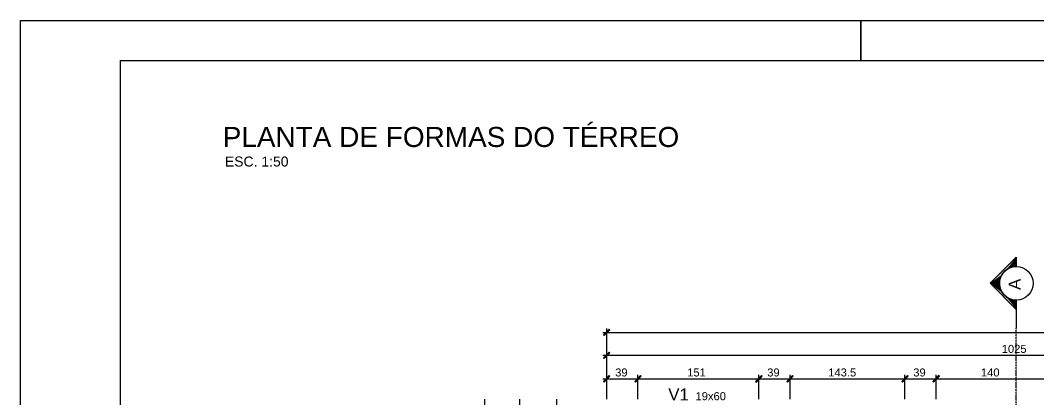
# Model space of a CAD drawing. Extents: x -1789 to 4156, y -3064 to 1391.
# Drawn here: x -1789 to -516, y 918 to 1391 of the extents above; entities that cross this region are included whole.
import ezdxf

# ---------------------------------------------------------------- set-up
doc = ezdxf.new("R2010")
doc.units = 0
doc.linetypes.add('ESTILO_TQS_0003', pattern=[0.92, 0.3, -0.15, 0.02, -0.15, 0.3])
for name, color, linetype in [('1', 1, 'CONTINUOUS'), ('2', 2, 'CONTINUOUS'), ('4', 4, 'CONTINUOUS'), ('5', 5, 'CONTINUOUS'), ('7', 7, 'CONTINUOUS'), ('8', 8, 'CONTINUOUS')]:
    doc.layers.add(name, color=color, linetype=linetype)
doc.styles.add('TQS_ARIAL', font='arial.ttf')

msp = doc.modelspace()

# ---------------------------------------------------------------- linework, layer by layer
at = {"layer": '1', "linetype": 'Continuous'}
for p, q in [((-1055.9964, 978.10125), (-1055.9964, 1006.7397)), ((-1060.9964, 1001.7397), (1153.0036, 1001.7397)), ((-1060.9964, 973.10125), (-25.9964, 973.10125)), ((-1055.9964, 948.6892), (-1055.9964, 978.10125)), ((-1060.9964, 943.6892), (-1011.9964, 943.6892)), ((-1055.9964, 918.2804), (-1055.9964, 948.6892)), ((-1021.9964, 943.6892), (-860.9964, 943.6892)), ((-1016.9964, 918.2804), (-1016.9964, 948.6892)), ((-1016.9964, 918.2804), (-1016.9964, 948.6892)), ((-870.9964, 943.6892), (-821.9964, 943.6892)), ((-865.9964, 918.2804), (-865.9964, 948.6892)), ((-865.9964, 918.2804), (-865.9964, 948.6892)), ((-831.9964, 943.6892), (-678.4964, 943.6892)), ((-826.9964, 918.2804), (-826.9964, 948.6892)), ((-826.9964, 918.2804), (-826.9964, 948.6892)), ((-688.4964, 943.6892), (-639.4964, 943.6892)), ((-683.4964, 918.2804), (-683.4964, 948.6892)), ((-683.4964, 918.2804), (-683.4964, 948.6892)), ((-649.4964, 943.6892), (-499.4964, 943.6892)), ((-644.4964, 918.2804), (-644.4964, 948.6892)), ((-644.4964, 918.2804), (-644.4964, 948.6892)), ((-1208.4617, -1217.7196), (-1208.4617, 918.2804)), ((-1165.12285, 918.2804), (-1165.12285, -295.2196)), ((-1118.50245, 879.2804), (-1118.50245, 918.2804))]:
    msp.add_line(p, q, dxfattribs=at)
for points in [[(-1788.6791, 1391.0115), (-738.6791, 1391.0115), (-738.6791, 1341.0115), (-738.6791, 1391.0115), (-468.6791, 1391.0115), (-468.6791, 1341.0115), (-468.6791, 1391.0115), (456.3209, 1391.0115), (456.3209, 1341.0115), (456.3209, 1391.0115), (1381.3209, 1391.0115), (1381.3209, 1341.0115), (1381.3209, 1391.0115), (2306.3209, 1391.0115)], [(2306.3209, -3063.9885), (1381.3209, -3063.9885), (1381.3209, -3013.9885), (1381.3209, -3063.9885), (456.3209, -3063.9885), (456.3209, -3013.9885), (456.3209, -3063.9885), (-468.6791, -3063.9885), (-468.6791, -3013.9885), (-468.6791, -3063.9885), (-738.6791, -3063.9885), (-738.6791, -3013.9885), (-738.6791, -3063.9885), (-1788.6791, -3063.9885), (-1788.6791, -1578.9885), (-1663.6791, -1578.9885), (-1788.6791, -1578.9885), (-1788.6791, -93.9885), (-1663.6791, -93.9885), (-1788.6791, -93.9885), (-1788.6791, 1391.0115)], [(-544.2452, 1030.4046), (-577.04795, 1062.936), (-544.2452, 1095.46745), (-544.2452, 1083.9347), (-545.87055, 1083.8717), (-547.70075, 1083.6484), (-549.6648, 1083.22325), (-551.62355, 1082.5957), (-553.38915, 1081.83925), (-555.139, 1080.88785), (-556.61605, 1079.9038), (-558.08585, 1078.7278), (-559.3631, 1077.5097), (-560.93785, 1075.6757), (-562.35765, 1073.56065), (-563.1897, 1071.99415), (-564.0238, 1069.9894), (-564.68055, 1067.76715), (-565.1156, 1065.25345), (-565.24285, 1063.141), (-565.1862, 1061.3812), (-564.8612, 1058.94565), (-564.35275, 1056.88375), (-563.5332, 1054.6344), (-562.5797, 1052.69935), (-561.46875, 1050.9238), (-560.229, 1049.3176), (-558.67185, 1047.67775), (-556.72295, 1046.0467), (-554.8437, 1044.8083), (-552.76485, 1043.74335), (-550.79085, 1042.98365), (-549.0865, 1042.5031), (-547.30725, 1042.1618), (-545.50735, 1041.97535), (-544.2452, 1041.93735), (-544.2452, 1030.4046)], [(-1059.09055, 997.76165), (-1051.94525, 1004.90695), (-1052.82915, 1005.7908), (-1059.97445, 998.64555), (-1059.09055, 997.76165)], [(-1059.09055, 969.1232), (-1051.94525, 976.2685), (-1052.82915, 977.15235), (-1059.97445, 970.0071), (-1059.09055, 969.1232)], [(-1059.09055, 939.7112), (-1051.94525, 946.85645), (-1052.82915, 947.74035), (-1059.97445, 940.59505), (-1059.09055, 939.7112)], [(-1020.09055, 939.7112), (-1012.94525, 946.85645), (-1013.82915, 947.74035), (-1020.97445, 940.59505), (-1020.09055, 939.7112)], [(-1020.09055, 939.7112), (-1012.94525, 946.85645), (-1013.82915, 947.74035), (-1020.97445, 940.59505), (-1020.09055, 939.7112)], [(-869.09055, 939.7112), (-861.94525, 946.85645), (-862.82915, 947.74035), (-869.97445, 940.59505), (-869.09055, 939.7112)], [(-869.09055, 939.7112), (-861.94525, 946.85645), (-862.82915, 947.74035), (-869.97445, 940.59505), (-869.09055, 939.7112)], [(-830.09055, 939.7112), (-822.94525, 946.85645), (-823.82915, 947.74035), (-830.97445, 940.59505), (-830.09055, 939.7112)], [(-830.09055, 939.7112), (-822.94525, 946.85645), (-823.82915, 947.74035), (-830.97445, 940.59505), (-830.09055, 939.7112)], [(-686.59055, 939.7112), (-679.44525, 946.85645), (-680.32915, 947.74035), (-687.47445, 940.59505), (-686.59055, 939.7112)], [(-686.59055, 939.7112), (-679.44525, 946.85645), (-680.32915, 947.74035), (-687.47445, 940.59505), (-686.59055, 939.7112)], [(-647.59055, 939.7112), (-640.44525, 946.85645), (-641.32915, 947.74035), (-648.47445, 940.59505), (-647.59055, 939.7112)], [(-647.59055, 939.7112), (-640.44525, 946.85645), (-641.32915, 947.74035), (-648.47445, 940.59505), (-647.59055, 939.7112)]]:
    msp.add_lwpolyline(points, dxfattribs=at)
for points in [[(-577.04795, 1062.936), (-544.2452, 1095.46745), (-560.93785, 1075.6757)], [(-544.2452, 1095.46745), (-559.3631, 1077.5097), (-560.93785, 1075.6757)], [(-544.2452, 1095.46745), (-558.08585, 1078.7278), (-559.3631, 1077.5097)], [(-544.2452, 1095.46745), (-556.61605, 1079.9038), (-558.08585, 1078.7278)], [(-544.2452, 1095.46745), (-555.139, 1080.88785), (-556.61605, 1079.9038)], [(-544.2452, 1095.46745), (-553.38915, 1081.83925), (-555.139, 1080.88785)], [(-544.2452, 1095.46745), (-551.62355, 1082.5957), (-553.38915, 1081.83925)], [(-544.2452, 1095.46745), (-549.6648, 1083.22325), (-551.62355, 1082.5957)], [(-544.2452, 1095.46745), (-547.70075, 1083.6484), (-549.6648, 1083.22325)], [(-544.2452, 1095.46745), (-545.87055, 1083.8717), (-547.70075, 1083.6484)], [(-544.2452, 1095.46745), (-544.2452, 1083.9347), (-545.87055, 1083.8717)], [(-577.04795, 1062.936), (-560.93785, 1075.6757), (-562.35765, 1073.56065)], [(-577.04795, 1062.936), (-562.35765, 1073.56065), (-563.1897, 1071.99415)], [(-577.04795, 1062.936), (-563.1897, 1071.99415), (-564.0238, 1069.9894)], [(-577.04795, 1062.936), (-564.0238, 1069.9894), (-564.68055, 1067.76715)], [(-577.04795, 1062.936), (-564.68055, 1067.76715), (-565.1156, 1065.25345)], [(-577.04795, 1062.936), (-565.1156, 1065.25345), (-565.24285, 1063.141)], [(-577.04795, 1062.936), (-565.24285, 1063.141), (-565.1862, 1061.3812)], [(-544.2452, 1030.4046), (-577.04795, 1062.936), (-560.229, 1049.3176)], [(-577.04795, 1062.936), (-565.1862, 1061.3812), (-564.8612, 1058.94565)], [(-577.04795, 1062.936), (-564.8612, 1058.94565), (-564.35275, 1056.88375)], [(-577.04795, 1062.936), (-564.35275, 1056.88375), (-563.5332, 1054.6344)], [(-577.04795, 1062.936), (-563.5332, 1054.6344), (-562.5797, 1052.69935)], [(-577.04795, 1062.936), (-562.5797, 1052.69935), (-561.46875, 1050.9238)], [(-577.04795, 1062.936), (-561.46875, 1050.9238), (-560.229, 1049.3176)], [(-544.2452, 1030.4046), (-560.229, 1049.3176), (-558.67185, 1047.67775)], [(-544.2452, 1030.4046), (-558.67185, 1047.67775), (-556.72295, 1046.0467)], [(-544.2452, 1030.4046), (-556.72295, 1046.0467), (-554.8437, 1044.8083)], [(-544.2452, 1030.4046), (-554.8437, 1044.8083), (-552.76485, 1043.74335)], [(-544.2452, 1030.4046), (-552.76485, 1043.74335), (-550.79085, 1042.98365)], [(-544.2452, 1030.4046), (-550.79085, 1042.98365), (-549.0865, 1042.5031)], [(-544.2452, 1030.4046), (-549.0865, 1042.5031), (-547.30725, 1042.1618)], [(-544.2452, 1030.4046), (-547.30725, 1042.1618), (-545.50735, 1041.97535)], [(-544.2452, 1030.4046), (-545.50735, 1041.97535), (-544.2452, 1041.93735)], [(-1059.09055, 997.76165), (-1052.82915, 1005.7908), (-1059.97445, 998.64555)], [(-1059.09055, 997.76165), (-1051.94525, 1004.90695), (-1052.82915, 1005.7908)], [(-1059.09055, 997.76165), (-1059.97445, 998.64555), (-1059.09055, 997.76165)], [(-1059.09055, 969.1232), (-1052.82915, 977.15235), (-1059.97445, 970.0071)], [(-1059.09055, 969.1232), (-1059.97445, 970.0071), (-1059.09055, 969.1232)], [(-1059.09055, 969.1232), (-1051.94525, 976.2685), (-1052.82915, 977.15235)], [(-1059.09055, 939.7112), (-1052.82915, 947.74035), (-1059.97445, 940.59505)], [(-1059.09055, 939.7112), (-1051.94525, 946.85645), (-1052.82915, 947.74035)], [(-1020.09055, 939.7112), (-1013.82915, 947.74035), (-1020.97445, 940.59505)], [(-1020.09055, 939.7112), (-1013.82915, 947.74035), (-1020.97445, 940.59505)], [(-1020.09055, 939.7112), (-1012.94525, 946.85645), (-1013.82915, 947.74035)], [(-1020.09055, 939.7112), (-1012.94525, 946.85645), (-1013.82915, 947.74035)], [(-869.09055, 939.7112), (-862.82915, 947.74035), (-869.97445, 940.59505)], [(-869.09055, 939.7112), (-862.82915, 947.74035), (-869.97445, 940.59505)], [(-869.09055, 939.7112), (-861.94525, 946.85645), (-862.82915, 947.74035)], [(-869.09055, 939.7112), (-861.94525, 946.85645), (-862.82915, 947.74035)], [(-830.09055, 939.7112), (-823.82915, 947.74035), (-830.97445, 940.59505)], [(-830.09055, 939.7112), (-823.82915, 947.74035), (-830.97445, 940.59505)], [(-830.09055, 939.7112), (-822.94525, 946.85645), (-823.82915, 947.74035)], [(-830.09055, 939.7112), (-822.94525, 946.85645), (-823.82915, 947.74035)], [(-686.59055, 939.7112), (-680.32915, 947.74035), (-687.47445, 940.59505)], [(-686.59055, 939.7112), (-680.32915, 947.74035), (-687.47445, 940.59505)], [(-686.59055, 939.7112), (-679.44525, 946.85645), (-680.32915, 947.74035)], [(-686.59055, 939.7112), (-679.44525, 946.85645), (-680.32915, 947.74035)], [(-647.59055, 939.7112), (-641.32915, 947.74035), (-648.47445, 940.59505)], [(-647.59055, 939.7112), (-641.32915, 947.74035), (-648.47445, 940.59505)], [(-647.59055, 939.7112), (-640.44525, 946.85645), (-641.32915, 947.74035)], [(-647.59055, 939.7112), (-640.44525, 946.85645), (-641.32915, 947.74035)], [(-1059.09055, 939.7112), (-1059.97445, 940.59505), (-1059.09055, 939.7112)], [(-1020.09055, 939.7112), (-1020.97445, 940.59505), (-1020.09055, 939.7112)], [(-1020.09055, 939.7112), (-1020.97445, 940.59505), (-1020.09055, 939.7112)], [(-869.09055, 939.7112), (-869.97445, 940.59505), (-869.09055, 939.7112)], [(-869.09055, 939.7112), (-869.97445, 940.59505), (-869.09055, 939.7112)], [(-830.09055, 939.7112), (-830.97445, 940.59505), (-830.09055, 939.7112)], [(-830.09055, 939.7112), (-830.97445, 940.59505), (-830.09055, 939.7112)], [(-686.59055, 939.7112), (-687.47445, 940.59505), (-686.59055, 939.7112)], [(-686.59055, 939.7112), (-687.47445, 940.59505), (-686.59055, 939.7112)], [(-647.59055, 939.7112), (-648.47445, 940.59505), (-647.59055, 939.7112)], [(-647.59055, 939.7112), (-648.47445, 940.59505), (-647.59055, 939.7112)]]:
    msp.add_solid(points, dxfattribs=at)
at = {"layer": '2', "linetype": 'Continuous'}
for p, q in [((-577.04795, 1062.936), (-544.2452, 1095.46745)), ((-544.2452, 1095.46745), (-544.2452, 1083.9347)), ((-544.2452, 1030.4046), (-577.04795, 1062.936)), ((-544.2452, 1041.93735), (-544.2452, 1006.88655)), ((-1055.9964, 973.10125), (-1055.9964, 973.10125)), ((-1055.9964, 943.6892), (-1055.9964, 943.6892))]:
    msp.add_line(p, q, dxfattribs=at)
msp.add_circle((-544.2452, 1062.936), 20.99865, dxfattribs=at)
at = {"layer": '7', "linetype": 'Continuous'}
msp.add_lwpolyline([(-1663.6791, 1341.0115), (4106.3209, 1341.0115), (4106.3209, -3013.9885), (-1663.6791, -3013.9885), (-1663.6791, 1341.0115)], dxfattribs=at)
at = {"layer": '8', "linetype": 'ESTILO_TQS_0003'}
msp.add_line((-544.2452, -1684.3231), (-544.2452, 1006.88655), dxfattribs=at)

# ---------------------------------------------------------------- texts
at = {"layer": '1', "linetype": 'Continuous', "style": 'TQS_ARIAL'}
msp.add_text('A', height=15, rotation=90, dxfattribs=at).set_placement((-538.8718, 1054.6817))
at = {"layer": '2', "linetype": 'Continuous', "style": 'TQS_ARIAL'}
for s, height, p in [('ESC. 1:50', 12.5, (-1533.1779, 1208.66495)), ('1025', 10, (-562.4964, 976.10125)), ('39', 10, (-1045.4964, 946.6892)), ('151', 10, (-955.4964, 946.6892)), ('39', 10, (-855.4964, 946.6892)), ('143.5', 10, (-779.2464, 946.6892)), ('39', 10, (-672.9964, 946.6892)), ('140', 10, (-588.4964, 946.6892)), ('19x60', 10, (-945.12865, 917.0559))]:
    msp.add_text(s, height=height, dxfattribs=at).set_placement(p)
at = {"layer": '4', "linetype": 'Continuous', "style": 'TQS_ARIAL'}
msp.add_text('V1', height=15, dxfattribs=at).set_placement((-979.08755, 916.71505))
at = {"layer": '5', "linetype": 'Continuous', "style": 'TQS_ARIAL'}
msp.add_text('PLANTA DE FORMAS DO TÉRREO', height=25, dxfattribs=at).set_placement((-1535.85415, 1233.0497))

doc.saveas('drawing.dxf')
